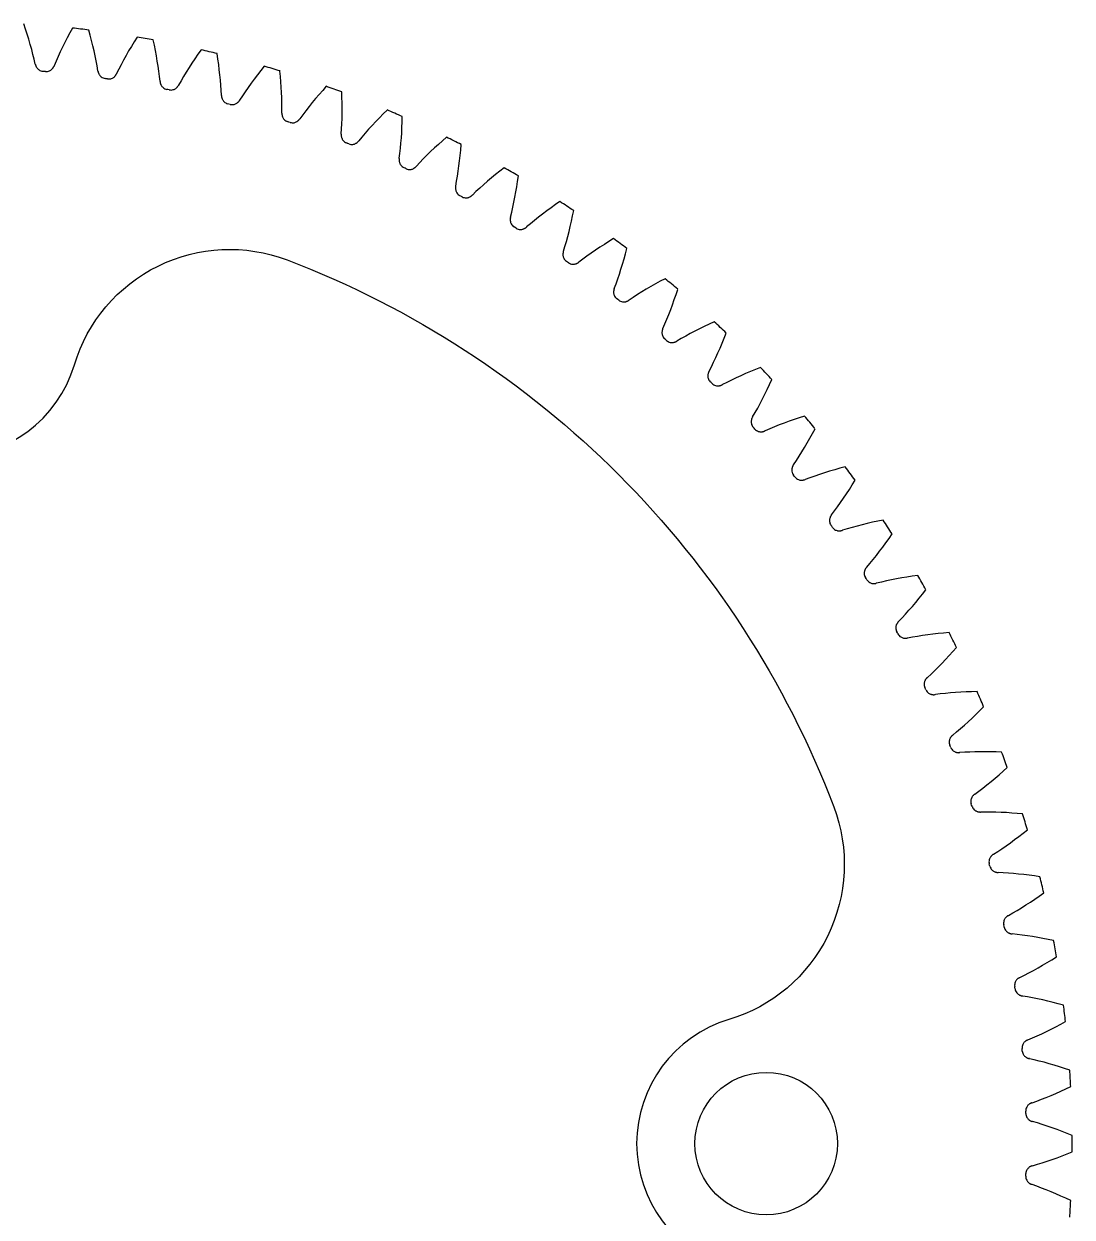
# Model space of a CAD drawing. Header units: inches. Extents: x -1.73 to 1.73, y -1.73 to 1.73.
# Drawn here: x 0.113 to 1.732, y -0.113 to 1.729 of the extents above; entities that cross this region are included whole.
import ezdxf

# ---------------------------------------------------------------- set-up
doc = ezdxf.new("R2010")
doc.units = ezdxf.units.IN
doc.layers.get('0').update_dxf_attribs({"linetype": 'CONTINUOUS'})

msp = doc.modelspace()

# ---------------------------------------------------------------- linework, layer by layer
for p, q in [((0.1313, 1.666), (0.1312, 1.6664)), ((0.1602, 1.6638), (0.16, 1.6635)), ((0.2279, 1.6555), (0.2278, 1.6559)), ((0.2567, 1.6517), (0.2565, 1.6513)), ((0.3238, 1.6395), (0.3237, 1.6399)), ((0.3523, 1.634), (0.3521, 1.6336)), ((0.4186, 1.6179), (0.4185, 1.6183)), ((0.4467, 1.6107), (0.4465, 1.6104)), ((0.5119, 1.5908), (0.5119, 1.5912)), ((0.5396, 1.582), (0.5393, 1.5817)), ((0.6036, 1.5584), (0.6036, 1.5588)), ((0.6307, 1.548), (0.6304, 1.5477)), ((0.6931, 1.5206), (0.6932, 1.521)), ((0.7196, 1.5087), (0.7193, 1.5084)), ((0.7804, 1.4777), (0.7805, 1.4781)), ((0.8061, 1.4643), (0.8058, 1.464)), ((0.865, 1.4299), (0.8651, 1.4303)), ((0.8899, 1.415), (0.8896, 1.4147)), ((0.9467, 1.3772), (0.9468, 1.3775)), ((0.9707, 1.3608), (0.9703, 1.3606)), ((1.0251, 1.3198), (1.0253, 1.3202)), ((1.0481, 1.3021), (1.0478, 1.3019)), ((1.1001, 1.2579), (1.1003, 1.2583)), ((1.1221, 1.2389), (1.1217, 1.2387)), ((1.1714, 1.1918), (1.1716, 1.1922)), ((1.1922, 1.1716), (1.1918, 1.1714)), ((1.2387, 1.1217), (1.2389, 1.1221)), ((1.2583, 1.1003), (1.2579, 1.1001)), ((1.3019, 1.0478), (1.3021, 1.0481)), ((1.3202, 1.0253), (1.3198, 1.0251)), ((1.3606, 0.9703), (1.3608, 0.9707)), ((1.3775, 0.9468), (1.3772, 0.9467)), ((1.4147, 0.8896), (1.415, 0.8899)), ((1.4303, 0.8651), (1.4299, 0.865)), ((1.464, 0.8058), (1.4643, 0.8061)), ((1.4781, 0.7805), (1.4777, 0.7804)), ((1.5084, 0.7193), (1.5087, 0.7196)), ((1.521, 0.6932), (1.5206, 0.6931)), ((1.5477, 0.6304), (1.548, 0.6307)), ((1.5588, 0.6036), (1.5584, 0.6036)), ((1.5817, 0.5393), (1.582, 0.5396)), ((1.5912, 0.5119), (1.5908, 0.5119)), ((1.6104, 0.4465), (1.6107, 0.4467)), ((1.6183, 0.4185), (1.6179, 0.4186)), ((1.6336, 0.3521), (1.634, 0.3523)), ((1.6399, 0.3237), (1.6395, 0.3238)), ((1.6513, 0.2565), (1.6517, 0.2567)), ((1.6559, 0.2278), (1.6555, 0.2279)), ((1.6635, 0.16), (1.6638, 0.1602)), ((1.6664, 0.1312), (1.666, 0.1313)), ((1.67, 0.063), (1.6703, 0.0632)), ((1.6712, 0.034), (1.6708, 0.0342)), ((1.6708, -0.0342), (1.6712, -0.034)), ((1.6703, -0.0632), (1.67, -0.063))]:
    msp.add_line(p, q)
msp.add_lwpolyline([(0.1916, -1.2023, 0.743907), (-0.1916, -1.2023, -0.43565), (-0.5201, -1.3641, -0.213744), (-1.3641, -0.5201, -0.43565), (-1.2023, -0.1916, 0.743907), (-1.2023, 0.1916, -0.43565), (-1.3641, 0.5201, -0.213744), (-0.5201, 1.3641, -0.43565), (-0.1916, 1.2023, 0.743907), (0.1916, 1.2023, -0.43565), (0.5201, 1.3641, -0.213744), (1.3641, 0.5201, -0.43565), (1.2023, 0.1916, 0.743907), (1.2023, -0.1916, -0.43565), (1.3641, -0.5201, -0.213744), (0.5201, -1.3641, -0.43565)], format="xyb", close=True)
msp.add_circle((1.2598, 0), 0.11)
for radius, start, end in [(1.7323, 82.9116, 83.7551), (1.7323, 79.5783, 80.4217), (1.7323, 76.2449, 77.0884), (1.7323, 72.9116, 73.7551), (1.6614, 84.9317, 85.0683), (1.6614, 81.5984, 81.735), (1.6614, 78.265, 78.4016), (1.7323, 69.5783, 70.4217), (1.6614, 74.9317, 75.0683), (1.7323, 66.2449, 67.0884), (1.6614, 71.5984, 71.735), (1.7323, 62.9116, 63.7551), (1.6614, 68.265, 68.4016), (1.6614, 64.9317, 65.0683), (1.7323, 59.5783, 60.4217), (1.6614, 61.5984, 61.735), (1.7323, 56.2449, 57.0884), (1.6614, 58.265, 58.4016), (1.7323, 52.9116, 53.7551), (1.6614, 54.9317, 55.0683), (1.7323, 49.5783, 50.4217), (1.6614, 51.5984, 51.735), (1.7323, 46.2449, 47.0884), (1.6614, 48.265, 48.4016), (1.7323, 42.9116, 43.7551), (1.6614, 44.9317, 45.0683), (1.6614, 41.5984, 41.735), (1.7323, 39.5783, 40.4217), (1.6614, 38.265, 38.4016), (1.7323, 36.2449, 37.0884), (1.7323, 32.9116, 33.7551), (1.6614, 34.9317, 35.0683), (1.6614, 31.5984, 31.735), (1.7323, 29.5783, 30.4217), (1.6614, 28.265, 28.4016), (1.7323, 26.2449, 27.0884), (1.6614, 24.9317, 25.0683), (1.7323, 22.9116, 23.7551), (1.6614, 21.5984, 21.735), (1.7323, 19.5783, 20.4217), (1.6614, 18.265, 18.4016), (1.7323, 16.2449, 17.0884), (1.6614, 14.9317, 15.0683), (1.7323, 12.9116, 13.7551), (1.6614, 11.5984, 11.735), (1.7323, 9.5783, 10.4217), (1.6614, 8.265, 8.4016), (1.7323, 6.2449, 7.0884), (1.6614, 4.9317, 5.0683), (1.7323, 2.9116, 3.7551), (1.6614, 1.5984, 1.735), (1.7323, -0.4217, 0.4217), (1.6614, 358.265, 358.4016), (1.7323, 356.2449, 357.0884)]:
    msp.add_arc((0, 0), radius, start, end)
for centre, major_axis, start_param, end_param in [((-0.0386, 1.7784), (0.1442, -0.2749), 0.959828, 1.192013), ((0.3469, 1.7447), (-0.1898, -0.2457), 5.091173, 5.323357), ((0.0648, 1.7777), (0.128, -0.2829), 0.959828, 1.192013), ((0.4477, 1.7216), (-0.2037, -0.2343), 5.091173, 5.323357), ((0.1681, 1.7709), (0.1113, -0.2898), 0.959828, 1.192013), ((0.5471, 1.6926), (-0.217, -0.222), 5.091173, 5.323357), ((0.2708, 1.7581), (0.0943, -0.2958), 0.959828, 1.192013), ((0.6446, 1.658), (-0.2296, -0.209), 5.091173, 5.323357), ((0.3725, 1.7394), (0.0769, -0.3008), 0.959828, 1.192013), ((0.7399, 1.6177), (-0.2413, -0.1953), 5.091173, 5.323357), ((0.4731, 1.7148), (0.0593, -0.3047), 0.959828, 1.192013), ((0.8327, 1.5719), (-0.2523, -0.181), 5.091173, 5.323357), ((0.572, 1.6844), (0.0415, -0.3077), 0.959828, 1.192013), ((0.9227, 1.5209), (-0.2624, -0.166), 5.091173, 5.323357), ((0.6689, 1.6483), (0.0235, -0.3096), 0.959828, 1.192013), ((1.0095, 1.4646), (-0.2716, -0.1504), 5.091173, 5.323357), ((0.7636, 1.6066), (0.0055, -0.3104), 0.959828, 1.192013), ((1.093, 1.4035), (-0.2799, -0.1344), 5.091173, 5.323357), ((0.8558, 1.5595), (-0.0126, -0.3102), 0.959828, 1.192013), ((1.1727, 1.3375), (-0.2872, -0.1179), 5.091173, 5.323357), ((0.945, 1.5071), (-0.0306, -0.309), 0.959828, 1.192013), ((1.2485, 1.2671), (-0.2936, -0.101), 5.091173, 5.323357), ((1.031, 1.4496), (-0.0485, -0.3067), 0.959828, 1.192013), ((1.3201, 1.1923), (-0.299, -0.0838), 5.091173, 5.323357), ((1.1136, 1.3872), (-0.0662, -0.3033), 0.959828, 1.192013), ((1.3872, 1.1136), (-0.3033, -0.0662), 5.091173, 5.323357), ((1.1923, 1.3201), (-0.0838, -0.299), 0.959828, 1.192013), ((1.4496, 1.031), (-0.3067, -0.0485), 5.091173, 5.323357), ((1.2671, 1.2485), (-0.101, -0.2936), 0.959828, 1.192013), ((1.5071, 0.945), (-0.309, -0.0306), 5.091173, 5.323357), ((1.3375, 1.1727), (-0.1179, -0.2872), 0.959828, 1.192013), ((1.5595, 0.8558), (-0.3102, -0.0126), 5.091173, 5.323357), ((1.4035, 1.093), (-0.1344, -0.2799), 0.959828, 1.192013), ((1.6066, 0.7636), (-0.3104, 0.0055), 5.091173, 5.323357), ((1.4646, 1.0095), (-0.1504, -0.2716), 0.959828, 1.192013), ((1.6483, 0.6689), (-0.3096, 0.0235), 5.091173, 5.323357), ((1.5209, 0.9227), (-0.166, -0.2624), 0.959828, 1.192013), ((1.6844, 0.572), (-0.3077, 0.0415), 5.091173, 5.323357), ((1.5719, 0.8327), (-0.181, -0.2523), 0.959828, 1.192013), ((1.7148, 0.4731), (-0.3047, 0.0593), 5.091173, 5.323357), ((1.6177, 0.7399), (-0.1953, -0.2413), 0.959828, 1.192013), ((1.7394, 0.3725), (-0.3008, 0.0769), 5.091173, 5.323357), ((1.658, 0.6446), (-0.209, -0.2296), 0.959828, 1.192013), ((1.7581, 0.2708), (-0.2958, 0.0943), 5.091173, 5.323357), ((1.6926, 0.5471), (-0.222, -0.217), 0.959828, 1.192013), ((1.7709, 0.1681), (-0.2898, 0.1113), 5.091173, 5.323357), ((1.7216, 0.4477), (-0.2343, -0.2037), 0.959828, 1.192013), ((1.7777, 0.0648), (-0.2829, 0.128), 5.091173, 5.323357), ((1.7447, 0.3469), (-0.2457, -0.1898), 0.959828, 1.192013), ((1.7784, -0.0386), (-0.2749, 0.1442), 5.091173, 5.323357), ((1.7619, 0.2448), (-0.2563, -0.1752), 0.959828, 1.192013), ((1.7732, -0.142), (-0.2661, 0.16), 5.091173, 5.323357), ((1.7732, 0.142), (-0.2661, -0.16), 0.959828, 1.192013), ((1.7619, -0.2448), (-0.2563, 0.1752), 5.091173, 5.323357)]:
    msp.add_ellipse(centre, major_axis=major_axis, ratio=0.386559, start_param=start_param, end_param=end_param)
for points, knots in [([(0.1313, 1.666), (0.1314, 1.6656), (0.1316, 1.6648), (0.1319, 1.6638), (0.1323, 1.6628), (0.1329, 1.6616), (0.1338, 1.6603), (0.1351, 1.6588), (0.1379, 1.6565), (0.1407, 1.6554), (0.1428, 1.6553)], [0, 0, 0, 0, 0.075762, 0.132597, 0.197089, 0.272774, 0.364625, 0.479176, 0.623366, 1, 1, 1, 1]), ([(0.1468, 1.6549), (0.1489, 1.6547), (0.1519, 1.6552), (0.155, 1.657), (0.1565, 1.6583), (0.1576, 1.6595), (0.1584, 1.6605), (0.159, 1.6614), (0.1595, 1.6624), (0.1599, 1.6631), (0.16, 1.6635)], [0, 0, 0, 0, 0.376634, 0.520824, 0.635375, 0.727226, 0.802911, 0.867403, 0.924238, 1, 1, 1, 1]), ([(0.2279, 1.6555), (0.228, 1.6551), (0.2281, 1.6544), (0.2284, 1.6533), (0.2288, 1.6523), (0.2293, 1.6511), (0.2301, 1.6497), (0.2313, 1.6481), (0.2339, 1.6457), (0.2367, 1.6445), (0.2388, 1.6442)], [0, 0, 0, 0, 0.075762, 0.132597, 0.197089, 0.272774, 0.364625, 0.479176, 0.623366, 1, 1, 1, 1]), ([(0.2428, 1.6436), (0.2449, 1.6433), (0.2479, 1.6436), (0.2511, 1.6452), (0.2527, 1.6464), (0.2538, 1.6475), (0.2547, 1.6485), (0.2553, 1.6494), (0.2559, 1.6503), (0.2563, 1.651), (0.2565, 1.6513)], [0, 0, 0, 0, 0.376634, 0.520824, 0.635375, 0.727226, 0.802911, 0.867403, 0.924238, 1, 1, 1, 1]), ([(0.3238, 1.6395), (0.3238, 1.6391), (0.3239, 1.6383), (0.3242, 1.6372), (0.3245, 1.6362), (0.3249, 1.6349), (0.3257, 1.6335), (0.3268, 1.6319), (0.3292, 1.6293), (0.3319, 1.6279), (0.334, 1.6275)], [0, 0, 0, 0, 0.075762, 0.132597, 0.197089, 0.272774, 0.364625, 0.479176, 0.623366, 1, 1, 1, 1]), ([(0.3379, 1.6267), (0.34, 1.6263), (0.343, 1.6264), (0.3463, 1.6278), (0.348, 1.6289), (0.3492, 1.6299), (0.3501, 1.6309), (0.3508, 1.6317), (0.3515, 1.6326), (0.3519, 1.6333), (0.3521, 1.6336)], [0, 0, 0, 0, 0.376634, 0.520824, 0.635375, 0.727226, 0.802911, 0.867403, 0.924238, 1, 1, 1, 1]), ([(0.4186, 1.6179), (0.4186, 1.6175), (0.4187, 1.6167), (0.4188, 1.6156), (0.4191, 1.6145), (0.4195, 1.6133), (0.4201, 1.6118), (0.4211, 1.6101), (0.4234, 1.6074), (0.426, 1.6059), (0.4281, 1.6053)], [0, 0, 0, 0, 0.075762, 0.132597, 0.197089, 0.272774, 0.364625, 0.479176, 0.623366, 1, 1, 1, 1]), ([(0.4319, 1.6043), (0.434, 1.6037), (0.437, 1.6037), (0.4404, 1.6049), (0.4421, 1.6059), (0.4434, 1.6069), (0.4443, 1.6078), (0.4451, 1.6086), (0.4458, 1.6094), (0.4462, 1.61), (0.4465, 1.6104)], [0, 0, 0, 0, 0.376634, 0.520824, 0.635375, 0.727226, 0.802911, 0.867403, 0.924238, 1, 1, 1, 1]), ([(0.5119, 1.5908), (0.5119, 1.5904), (0.5119, 1.5896), (0.5121, 1.5885), (0.5122, 1.5874), (0.5126, 1.5862), (0.5131, 1.5847), (0.514, 1.5829), (0.5162, 1.58), (0.5187, 1.5784), (0.5207, 1.5777)], [0, 0, 0, 0, 0.075762, 0.132597, 0.197089, 0.272774, 0.364625, 0.479176, 0.623366, 1, 1, 1, 1]), ([(0.5245, 1.5765), (0.5265, 1.5758), (0.5295, 1.5756), (0.533, 1.5766), (0.5347, 1.5775), (0.5361, 1.5784), (0.5371, 1.5792), (0.5379, 1.58), (0.5386, 1.5808), (0.5391, 1.5814), (0.5393, 1.5817)], [0, 0, 0, 0, 0.376634, 0.520824, 0.635375, 0.727226, 0.802911, 0.867403, 0.924238, 1, 1, 1, 1]), ([(0.6036, 1.5584), (0.6035, 1.5579), (0.6035, 1.5572), (0.6036, 1.5561), (0.6037, 1.555), (0.6039, 1.5537), (0.6044, 1.5522), (0.6052, 1.5503), (0.6071, 1.5473), (0.6096, 1.5455), (0.6116, 1.5448)], [0, 0, 0, 0, 0.075762, 0.132597, 0.197089, 0.272774, 0.364625, 0.479176, 0.623366, 1, 1, 1, 1]), ([(0.6152, 1.5433), (0.6172, 1.5425), (0.6202, 1.5422), (0.6237, 1.543), (0.6256, 1.5437), (0.6269, 1.5445), (0.628, 1.5453), (0.6288, 1.546), (0.6296, 1.5468), (0.6301, 1.5474), (0.6304, 1.5477)], [0, 0, 0, 0, 0.376634, 0.520824, 0.635375, 0.727226, 0.802911, 0.867403, 0.924238, 1, 1, 1, 1]), ([(0.6931, 1.5206), (0.6931, 1.5202), (0.693, 1.5195), (0.693, 1.5183), (0.6931, 1.5172), (0.6932, 1.5159), (0.6936, 1.5144), (0.6943, 1.5125), (0.6961, 1.5094), (0.6984, 1.5075), (0.7004, 1.5066)], [0, 0, 0, 0, 0.075762, 0.132597, 0.197089, 0.272774, 0.364625, 0.479176, 0.623366, 1, 1, 1, 1]), ([(0.7039, 1.5049), (0.7059, 1.504), (0.7089, 1.5035), (0.7124, 1.5041), (0.7143, 1.5048), (0.7157, 1.5055), (0.7168, 1.5062), (0.7177, 1.5069), (0.7185, 1.5076), (0.719, 1.5081), (0.7193, 1.5084)], [0, 0, 0, 0, 0.376634, 0.520824, 0.635375, 0.727226, 0.802911, 0.867403, 0.924238, 1, 1, 1, 1]), ([(0.7804, 1.4777), (0.7803, 1.4773), (0.7802, 1.4766), (0.7801, 1.4755), (0.7801, 1.4744), (0.7802, 1.4731), (0.7805, 1.4715), (0.7811, 1.4696), (0.7827, 1.4664), (0.7849, 1.4643), (0.7868, 1.4633)], [0, 0, 0, 0, 0.075762, 0.132597, 0.197089, 0.272774, 0.364625, 0.479176, 0.623366, 1, 1, 1, 1]), ([(0.7903, 1.4614), (0.7921, 1.4604), (0.7951, 1.4597), (0.7986, 1.4601), (0.8005, 1.4607), (0.802, 1.4613), (0.8031, 1.462), (0.8041, 1.4626), (0.8049, 1.4633), (0.8055, 1.4637), (0.8058, 1.464)], [0, 0, 0, 0, 0.376634, 0.520824, 0.635375, 0.727226, 0.802911, 0.867403, 0.924238, 1, 1, 1, 1]), ([(0.865, 1.4299), (0.8649, 1.4295), (0.8647, 1.4287), (0.8646, 1.4276), (0.8645, 1.4265), (0.8645, 1.4252), (0.8647, 1.4236), (0.8652, 1.4217), (0.8666, 1.4184), (0.8687, 1.4162), (0.8705, 1.4151)], [0, 0, 0, 0, 0.075762, 0.132597, 0.197089, 0.272774, 0.364625, 0.479176, 0.623366, 1, 1, 1, 1]), ([(0.8739, 1.413), (0.8757, 1.4119), (0.8786, 1.411), (0.8822, 1.4112), (0.8841, 1.4117), (0.8856, 1.4122), (0.8868, 1.4128), (0.8877, 1.4133), (0.8887, 1.414), (0.8892, 1.4144), (0.8896, 1.4147)], [0, 0, 0, 0, 0.376634, 0.520824, 0.635375, 0.727226, 0.802911, 0.867403, 0.924238, 1, 1, 1, 1]), ([(0.9467, 1.3772), (0.9465, 1.3767), (0.9464, 1.376), (0.9461, 1.3749), (0.946, 1.3738), (0.9459, 1.3725), (0.946, 1.3709), (0.9464, 1.369), (0.9476, 1.3656), (0.9496, 1.3633), (0.9513, 1.3621)], [0, 0, 0, 0, 0.075762, 0.132597, 0.197089, 0.272774, 0.364625, 0.479176, 0.623366, 1, 1, 1, 1]), ([(0.9546, 1.3598), (0.9563, 1.3586), (0.9592, 1.3575), (0.9628, 1.3575), (0.9647, 1.3579), (0.9662, 1.3583), (0.9674, 1.3588), (0.9684, 1.3593), (0.9694, 1.3599), (0.97, 1.3603), (0.9703, 1.3606)], [0, 0, 0, 0, 0.376634, 0.520824, 0.635375, 0.727226, 0.802911, 0.867403, 0.924238, 1, 1, 1, 1]), ([(1.0251, 1.3198), (1.025, 1.3194), (1.0248, 1.3187), (1.0245, 1.3176), (1.0243, 1.3165), (1.0241, 1.3152), (1.0241, 1.3136), (1.0244, 1.3117), (1.0254, 1.3082), (1.0272, 1.3058), (1.0289, 1.3045)], [0, 0, 0, 0, 0.075762, 0.132597, 0.197089, 0.272774, 0.364625, 0.479176, 0.623366, 1, 1, 1, 1]), ([(1.032, 1.302), (1.0337, 1.3007), (1.0365, 1.2995), (1.0401, 1.2993), (1.042, 1.2995), (1.0436, 1.2998), (1.0448, 1.3003), (1.0458, 1.3007), (1.0468, 1.3012), (1.0474, 1.3016), (1.0478, 1.3019)], [0, 0, 0, 0, 0.376634, 0.520824, 0.635375, 0.727226, 0.802911, 0.867403, 0.924238, 1, 1, 1, 1]), ([(1.1001, 1.2579), (1.1, 1.2576), (1.0997, 1.2569), (1.0994, 1.2558), (1.0991, 1.2547), (1.0989, 1.2534), (1.0988, 1.2518), (1.0989, 1.2499), (1.0998, 1.2464), (1.1014, 1.2438), (1.103, 1.2424)], [0, 0, 0, 0, 0.075762, 0.132597, 0.197089, 0.272774, 0.364625, 0.479176, 0.623366, 1, 1, 1, 1]), ([(1.106, 1.2398), (1.1076, 1.2384), (1.1103, 1.237), (1.1138, 1.2366), (1.1158, 1.2367), (1.1174, 1.237), (1.1186, 1.2373), (1.1197, 1.2377), (1.1207, 1.2382), (1.1214, 1.2385), (1.1217, 1.2387)], [0, 0, 0, 0, 0.376634, 0.520824, 0.635375, 0.727226, 0.802911, 0.867403, 0.924238, 1, 1, 1, 1]), ([(1.1714, 1.1918), (1.1712, 1.1915), (1.1709, 1.1908), (1.1705, 1.1898), (1.1702, 1.1887), (1.1699, 1.1874), (1.1697, 1.1858), (1.1697, 1.1839), (1.1704, 1.1803), (1.1719, 1.1777), (1.1734, 1.1762)], [0, 0, 0, 0, 0.075762, 0.132597, 0.197089, 0.272774, 0.364625, 0.479176, 0.623366, 1, 1, 1, 1]), ([(1.1762, 1.1734), (1.1777, 1.1719), (1.1803, 1.1704), (1.1839, 1.1697), (1.1858, 1.1697), (1.1874, 1.1699), (1.1887, 1.1702), (1.1898, 1.1705), (1.1908, 1.1709), (1.1915, 1.1712), (1.1918, 1.1714)], [0, 0, 0, 0, 0.376634, 0.520824, 0.635375, 0.727226, 0.802911, 0.867403, 0.924238, 1, 1, 1, 1]), ([(1.2387, 1.1217), (1.2385, 1.1214), (1.2382, 1.1207), (1.2377, 1.1197), (1.2373, 1.1186), (1.237, 1.1174), (1.2367, 1.1158), (1.2366, 1.1138), (1.237, 1.1103), (1.2384, 1.1076), (1.2398, 1.106)], [0, 0, 0, 0, 0.075762, 0.132597, 0.197089, 0.272774, 0.364625, 0.479176, 0.623366, 1, 1, 1, 1]), ([(1.2424, 1.103), (1.2438, 1.1014), (1.2464, 1.0998), (1.2499, 1.0989), (1.2518, 1.0988), (1.2534, 1.0989), (1.2547, 1.0991), (1.2558, 1.0994), (1.2569, 1.0997), (1.2576, 1.1), (1.2579, 1.1001)], [0, 0, 0, 0, 0.376634, 0.520824, 0.635375, 0.727226, 0.802911, 0.867403, 0.924238, 1, 1, 1, 1]), ([(1.3019, 1.0478), (1.3016, 1.0474), (1.3012, 1.0468), (1.3007, 1.0458), (1.3003, 1.0448), (1.2998, 1.0436), (1.2995, 1.042), (1.2993, 1.0401), (1.2995, 1.0365), (1.3007, 1.0337), (1.302, 1.032)], [0, 0, 0, 0, 0.075762, 0.132597, 0.197089, 0.272774, 0.364625, 0.479176, 0.623366, 1, 1, 1, 1]), ([(1.3045, 1.0289), (1.3058, 1.0272), (1.3082, 1.0254), (1.3117, 1.0244), (1.3136, 1.0241), (1.3152, 1.0241), (1.3165, 1.0243), (1.3176, 1.0245), (1.3187, 1.0248), (1.3194, 1.025), (1.3198, 1.0251)], [0, 0, 0, 0, 0.376634, 0.520824, 0.635375, 0.727226, 0.802911, 0.867403, 0.924238, 1, 1, 1, 1]), ([(1.3606, 0.9703), (1.3603, 0.97), (1.3599, 0.9694), (1.3593, 0.9684), (1.3588, 0.9674), (1.3583, 0.9662), (1.3579, 0.9647), (1.3575, 0.9628), (1.3575, 0.9592), (1.3586, 0.9563), (1.3598, 0.9546)], [0, 0, 0, 0, 0.075762, 0.132597, 0.197089, 0.272774, 0.364625, 0.479176, 0.623366, 1, 1, 1, 1]), ([(1.3621, 0.9513), (1.3633, 0.9496), (1.3656, 0.9476), (1.369, 0.9464), (1.3709, 0.946), (1.3725, 0.9459), (1.3738, 0.946), (1.3749, 0.9461), (1.376, 0.9464), (1.3767, 0.9465), (1.3772, 0.9467)], [0, 0, 0, 0, 0.376634, 0.520824, 0.635375, 0.727226, 0.802911, 0.867403, 0.924238, 1, 1, 1, 1]), ([(1.4147, 0.8896), (1.4144, 0.8892), (1.414, 0.8887), (1.4133, 0.8877), (1.4128, 0.8868), (1.4122, 0.8856), (1.4117, 0.8841), (1.4112, 0.8822), (1.411, 0.8786), (1.4119, 0.8757), (1.413, 0.8739)], [0, 0, 0, 0, 0.075762, 0.132597, 0.197089, 0.272774, 0.364625, 0.479176, 0.623366, 1, 1, 1, 1]), ([(1.4151, 0.8705), (1.4162, 0.8687), (1.4184, 0.8666), (1.4217, 0.8652), (1.4236, 0.8647), (1.4252, 0.8645), (1.4265, 0.8645), (1.4276, 0.8646), (1.4287, 0.8647), (1.4295, 0.8649), (1.4299, 0.865)], [0, 0, 0, 0, 0.376634, 0.520824, 0.635375, 0.727226, 0.802911, 0.867403, 0.924238, 1, 1, 1, 1]), ([(1.464, 0.8058), (1.4637, 0.8055), (1.4633, 0.8049), (1.4626, 0.8041), (1.462, 0.8031), (1.4613, 0.802), (1.4607, 0.8005), (1.4601, 0.7986), (1.4597, 0.7951), (1.4604, 0.7921), (1.4614, 0.7903)], [0, 0, 0, 0, 0.075762, 0.132597, 0.197089, 0.272774, 0.364625, 0.479176, 0.623366, 1, 1, 1, 1]), ([(1.4633, 0.7868), (1.4643, 0.7849), (1.4664, 0.7827), (1.4696, 0.7811), (1.4715, 0.7805), (1.4731, 0.7802), (1.4744, 0.7801), (1.4755, 0.7801), (1.4766, 0.7802), (1.4773, 0.7803), (1.4777, 0.7804)], [0, 0, 0, 0, 0.376634, 0.520824, 0.635375, 0.727226, 0.802911, 0.867403, 0.924238, 1, 1, 1, 1]), ([(1.5084, 0.7193), (1.5081, 0.719), (1.5076, 0.7185), (1.5069, 0.7177), (1.5062, 0.7168), (1.5055, 0.7157), (1.5048, 0.7143), (1.5041, 0.7124), (1.5035, 0.7089), (1.504, 0.7059), (1.5049, 0.7039)], [0, 0, 0, 0, 0.075762, 0.132597, 0.197089, 0.272774, 0.364625, 0.479176, 0.623366, 1, 1, 1, 1]), ([(1.5066, 0.7004), (1.5075, 0.6984), (1.5094, 0.6961), (1.5125, 0.6943), (1.5144, 0.6936), (1.5159, 0.6932), (1.5172, 0.6931), (1.5183, 0.693), (1.5195, 0.693), (1.5202, 0.6931), (1.5206, 0.6931)], [0, 0, 0, 0, 0.376634, 0.520824, 0.635375, 0.727226, 0.802911, 0.867403, 0.924238, 1, 1, 1, 1]), ([(1.5477, 0.6304), (1.5474, 0.6301), (1.5468, 0.6296), (1.546, 0.6288), (1.5453, 0.628), (1.5445, 0.6269), (1.5437, 0.6256), (1.543, 0.6237), (1.5422, 0.6202), (1.5425, 0.6172), (1.5433, 0.6152)], [0, 0, 0, 0, 0.075762, 0.132597, 0.197089, 0.272774, 0.364625, 0.479176, 0.623366, 1, 1, 1, 1]), ([(1.5448, 0.6116), (1.5455, 0.6096), (1.5473, 0.6071), (1.5503, 0.6052), (1.5522, 0.6044), (1.5537, 0.6039), (1.555, 0.6037), (1.5561, 0.6036), (1.5572, 0.6035), (1.5579, 0.6035), (1.5584, 0.6036)], [0, 0, 0, 0, 0.376634, 0.520824, 0.635375, 0.727226, 0.802911, 0.867403, 0.924238, 1, 1, 1, 1]), ([(1.5817, 0.5393), (1.5814, 0.5391), (1.5808, 0.5386), (1.58, 0.5379), (1.5792, 0.5371), (1.5784, 0.5361), (1.5775, 0.5347), (1.5766, 0.533), (1.5756, 0.5295), (1.5758, 0.5265), (1.5765, 0.5245)], [0, 0, 0, 0, 0.075762, 0.132597, 0.197089, 0.272774, 0.364625, 0.479176, 0.623366, 1, 1, 1, 1]), ([(1.5777, 0.5207), (1.5784, 0.5187), (1.58, 0.5162), (1.5829, 0.514), (1.5847, 0.5131), (1.5862, 0.5126), (1.5874, 0.5122), (1.5885, 0.5121), (1.5896, 0.5119), (1.5904, 0.5119), (1.5908, 0.5119)], [0, 0, 0, 0, 0.376634, 0.520824, 0.635375, 0.727226, 0.802911, 0.867403, 0.924238, 1, 1, 1, 1]), ([(1.6104, 0.4465), (1.61, 0.4462), (1.6094, 0.4458), (1.6086, 0.4451), (1.6078, 0.4443), (1.6069, 0.4434), (1.6059, 0.4421), (1.6049, 0.4404), (1.6037, 0.437), (1.6037, 0.434), (1.6043, 0.4319)], [0, 0, 0, 0, 0.075762, 0.132597, 0.197089, 0.272774, 0.364625, 0.479176, 0.623366, 1, 1, 1, 1]), ([(1.6053, 0.4281), (1.6059, 0.426), (1.6074, 0.4234), (1.6101, 0.4211), (1.6118, 0.4201), (1.6133, 0.4195), (1.6145, 0.4191), (1.6156, 0.4188), (1.6167, 0.4187), (1.6175, 0.4186), (1.6179, 0.4186)], [0, 0, 0, 0, 0.376634, 0.520824, 0.635375, 0.727226, 0.802911, 0.867403, 0.924238, 1, 1, 1, 1]), ([(1.6336, 0.3521), (1.6333, 0.3519), (1.6326, 0.3515), (1.6317, 0.3508), (1.6309, 0.3501), (1.6299, 0.3492), (1.6289, 0.348), (1.6278, 0.3463), (1.6264, 0.343), (1.6263, 0.34), (1.6267, 0.3379)], [0, 0, 0, 0, 0.075762, 0.132597, 0.197089, 0.272774, 0.364625, 0.479176, 0.623366, 1, 1, 1, 1]), ([(1.6275, 0.334), (1.6279, 0.3319), (1.6293, 0.3292), (1.6319, 0.3268), (1.6335, 0.3257), (1.6349, 0.3249), (1.6362, 0.3245), (1.6372, 0.3242), (1.6383, 0.3239), (1.6391, 0.3238), (1.6395, 0.3238)], [0, 0, 0, 0, 0.376634, 0.520824, 0.635375, 0.727226, 0.802911, 0.867403, 0.924238, 1, 1, 1, 1]), ([(1.6513, 0.2565), (1.651, 0.2563), (1.6503, 0.2559), (1.6494, 0.2553), (1.6485, 0.2547), (1.6475, 0.2538), (1.6464, 0.2527), (1.6452, 0.2511), (1.6436, 0.2479), (1.6433, 0.2449), (1.6436, 0.2428)], [0, 0, 0, 0, 0.075762, 0.132597, 0.197089, 0.272774, 0.364625, 0.479176, 0.623366, 1, 1, 1, 1]), ([(1.6442, 0.2388), (1.6445, 0.2367), (1.6457, 0.2339), (1.6481, 0.2313), (1.6497, 0.2301), (1.6511, 0.2293), (1.6523, 0.2288), (1.6533, 0.2284), (1.6544, 0.2281), (1.6551, 0.228), (1.6555, 0.2279)], [0, 0, 0, 0, 0.376634, 0.520824, 0.635375, 0.727226, 0.802911, 0.867403, 0.924238, 1, 1, 1, 1]), ([(1.6635, 0.16), (1.6631, 0.1599), (1.6624, 0.1595), (1.6614, 0.159), (1.6605, 0.1584), (1.6595, 0.1576), (1.6583, 0.1565), (1.657, 0.155), (1.6552, 0.1519), (1.6547, 0.1489), (1.6549, 0.1468)], [0, 0, 0, 0, 0.075762, 0.132597, 0.197089, 0.272774, 0.364625, 0.479176, 0.623366, 1, 1, 1, 1]), ([(1.6553, 0.1428), (1.6554, 0.1407), (1.6565, 0.1379), (1.6588, 0.1351), (1.6603, 0.1338), (1.6616, 0.1329), (1.6628, 0.1323), (1.6638, 0.1319), (1.6648, 0.1316), (1.6656, 0.1314), (1.666, 0.1313)], [0, 0, 0, 0, 0.376634, 0.520824, 0.635375, 0.727226, 0.802911, 0.867403, 0.924238, 1, 1, 1, 1]), ([(1.67, 0.063), (1.6696, 0.0629), (1.6689, 0.0626), (1.6679, 0.0621), (1.6669, 0.0616), (1.6658, 0.0609), (1.6646, 0.0598), (1.6632, 0.0584), (1.6613, 0.0554), (1.6606, 0.0524), (1.6607, 0.0503)], [0, 0, 0, 0, 0.075762, 0.132597, 0.197089, 0.272774, 0.364625, 0.479176, 0.623366, 1, 1, 1, 1]), ([(1.6608, 0.0463), (1.6608, 0.0442), (1.6617, 0.0413), (1.6638, 0.0384), (1.6653, 0.037), (1.6665, 0.0361), (1.6677, 0.0354), (1.6687, 0.0349), (1.6697, 0.0345), (1.6704, 0.0343), (1.6708, 0.0342)], [0, 0, 0, 0, 0.376634, 0.520824, 0.635375, 0.727226, 0.802911, 0.867403, 0.924238, 1, 1, 1, 1]), ([(1.6708, -0.0342), (1.6704, -0.0343), (1.6697, -0.0345), (1.6687, -0.0349), (1.6677, -0.0354), (1.6665, -0.0361), (1.6653, -0.037), (1.6638, -0.0384), (1.6617, -0.0413), (1.6608, -0.0442), (1.6608, -0.0463)], [0, 0, 0, 0, 0.075762, 0.132597, 0.197089, 0.272774, 0.364625, 0.479176, 0.623366, 1, 1, 1, 1]), ([(1.6607, -0.0503), (1.6606, -0.0524), (1.6613, -0.0554), (1.6632, -0.0584), (1.6646, -0.0598), (1.6658, -0.0609), (1.6669, -0.0616), (1.6679, -0.0621), (1.6689, -0.0626), (1.6696, -0.0629), (1.67, -0.063)], [0, 0, 0, 0, 0.376634, 0.520824, 0.635375, 0.727226, 0.802911, 0.867403, 0.924238, 1, 1, 1, 1])]:
    msp.add_open_spline(points, degree=3, knots=knots)

doc.saveas('drawing.dxf')
